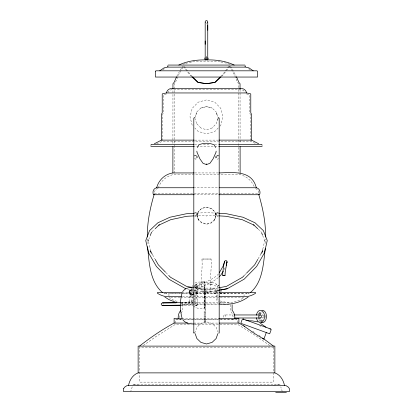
<?xml version="1.0" encoding="UTF-8"?>
<svg xmlns="http://www.w3.org/2000/svg" width="413" height="413" viewBox="0 0 413 413"><rect width="100%" height="100%" fill="white"/><g stroke="black" fill="none" stroke-linecap="round" stroke-linejoin="round"><path stroke-width="0.31" stroke-dasharray="2.06 1.55" d="M168.948 295.884L168.948 293.622L187.724 293.622M172.908 143.404L172.954 89.471M174.343 173.083L174.348 147.358M174.348 146.718L174.363 89.482M174.363 88.836L174.369 83.694L175.463 82.409L178.669 74.717L183.475 66.271M193.212 302.254L182.226 304.711L182.226 311.567L181.09 313.09M196.33 291.186L196.33 292.502M197.46 302.393L197.46 301.387M197.46 287.484L197.46 286.968M197.46 286.756L196.825 285.409L196.175 285.233L195.07 285.868L194.895 290.54M204.136 312.522L204.136 321.768L204.136 288.331L204.662 286.829L205.168 288.331L205.106 322.243L205.168 321.211M204.136 306.503L204.161 291.088M204.136 288.331L204.136 288.811L204.662 286.829L195.457 287.164M205.168 296.704L204.136 296.503M193.547 305.925C196.025 308.888 201.389 308.785 204.543 308.031L204.161 306.854L204.254 282.327M204.368 282.022L204.543 281.609L204.936 283.008L204.936 306.854L204.538 308.248M204.936 306.854L204.543 308.031M205.168 321.768L205.168 296.219L204.136 296.167M205.168 294.567L205.168 293.153M205.168 293.06L205.168 291.454L204.136 290.824M205.168 288.811L205.168 288.331M216.639 291.387L216.624 299.724L217.367 301.072L218.601 301.918M175.406 323.193L175.417 319.667L181.436 319.667M265.466 243.474L265.647 238.962M189.944 295.992L189.577 300.974L189.04 302.925L190.047 302.29L181.054 302.569M192.473 296.276L191.766 303.276L190.672 304.68L181.064 305.13M190.76 294.959L190.914 293.199M179.712 317.664L179.96 315.635M191.173 290.267L191.642 287.928M132.191 386.847L131.215 390.373L130.456 391.364M204.254 282.538L204.543 281.609M262.807 249.127L264.459 241.873M197.078 216.014L198.173 211.797L201.621 208.415L206.5 207.094L211.379 208.415L214.827 211.797L215.922 216.014L214.45 220.17L211.022 223.149L206.5 224.264L201.978 223.149L198.55 220.17L197.078 216.014L198.55 220.17M216.66 291.186L216.66 292.502M194.895 304.159L195.07 303.514L196.175 302.879L194.74 302.879M197.46 304.159L196.825 305.264L194.73 305.439M200.981 282.941L197.125 283.793L194.915 285.46L194.544 286.436L194.859 287.443L195.685 288.042L196.707 288.042L197.528 287.407L197.842 286.436L197.528 285.471L196.707 284.872M218.188 118.536L216.107 123.854L212.065 128.015M195.163 117.137L195.912 114.912M214.45 220.17L215.922 216.014M192.597 292.012L192.995 290.902M192.009 289.023L192.432 287.882M148.732 239.53L150.038 236.128M176.738 76.369L182.469 66.271M167.848 92.682L169.356 90.607L171.111 89.673L241.889 89.673L243.644 90.607L245.152 92.682M158.36 187.822C160.791 180.729 166.945 175.602 174.343 174.369L238.657 174.369C246.055 175.602 252.209 180.729 254.64 187.822M192.112 286.477L192.634 285.455M218.219 285.202L217.253 287.071C212.938 283.163 206.268 283.814 200.914 284.547M224.176 269.508L225.204 267.567M258.125 258.817L260.345 254.966M168.225 66.669L168.602 66.023M194.709 300.22L195.117 299.456L195.117 292.796M260.154 314.556L261.088 313.152L262.363 312.636L261.904 312.636M228.854 66.24L222.566 74.717L220.743 76.529M229.829 66.24L223.268 74.717L221.471 76.426M195.499 289.162L196.655 288.248L197.62 288.104L215.379 288.104L216.345 288.248L217.501 289.162M216.335 290.974L215.782 291.63L215.782 292.647L216.913 293.431M218.219 127.947L214.781 131.489L206.5 133.755L198.219 131.489L194.781 127.947M219.943 126.177L220.8 125.294L222.994 116.833L220.8 108.366L214.781 102.171L206.5 99.905L198.219 102.171L192.2 108.366L190.006 116.833L192.2 125.294L193.057 126.177M244.759 274.97L246.107 273.592M193.811 117.803L194.833 117.251M217.166 156.14L216.458 157.358L217.166 158.334C215.984 158.102 215.013 156.351 216.329 155.629M217.176 213.402L216.464 214.378L217.176 215.601C215.989 215.369 215.018 213.614 216.34 212.896M196.882 111.892L200.924 107.994L206.5 106.58L212.076 107.994L216.118 111.892M152.015 231.729L154.72 229.148M218.291 277.557C212.143 283.091 203.661 285.037 196.831 289.528M218.57 273.927C212.07 280.752 202.215 282.502 194.771 287.928M181.064 304.138L182.572 303.302L193.976 300.71M194.791 287.453L195.592 286.767M216.335 290.453L215.669 291.552L216.593 292.869M216.588 156.403C214.337 157.611 216.954 160.254 218.606 158.633M216.593 213.666C214.347 214.879 216.964 217.522 218.616 215.901M194.91 285.45L197.125 283.793M143.326 345.521L156.295 336.301L175.401 324.365L190.951 324.365M194.859 285.507L195.685 284.872L196.707 284.908L197.528 285.507M196.397 292.869L197.316 291.552L196.65 290.453M217.832 118.799L218.838 118.211M246.003 293.7L247.852 292.678M162.753 69.72L164.642 68.713M219.788 293.7L248.141 293.7L249.116 293.189M195.163 117.091L194.162 117.457M248.089 293.7L249.215 293.147M156.615 143.832L162.701 141.194L250.299 141.194L256.385 143.832M196.8 289.611L216.2 289.611M158.102 188.369C155.825 188.994 153.956 191.007 154.519 193.465M194.399 301.918L195.633 301.072L196.376 299.724L196.361 291.387M194.895 290.809L194.895 305.305L197.46 305.305L197.46 286.514L196.825 287.624L196.175 287.799L195.53 287.624L194.895 286.514M197.46 305.305L194.895 305.305M194.91 283.05L197.182 282.162L204.538 281.816M183.449 64.216L185.21 63.535M194.162 332.511L195.168 332.083L196.893 327.241L200.935 323.41L206.5 321.856L212.065 323.41L216.107 327.241L218.188 332.279M196.077 293.431L197.202 292.647L197.202 291.63L196.65 290.974M212.065 127.973L206.5 129.832L200.935 127.973M200.924 108.041L206.5 106.626L212.076 108.041M200.981 284.526L198.028 285.244L195.747 287.071L194.781 285.202M185.798 63.308L192.174 61.976M200.914 282.957L202.422 282.673M166.351 94.004L163.863 94.479L163.496 94.959L163.496 112.821L162.701 114.365L162.701 140.554M218.348 287.856L206.5 289.993L194.657 287.856M196.428 290.659L206.5 292.471L216.577 290.659M206.5 292.471L216.515 290.669M201.611 291.093L210.723 291.093C209.102 280.386 211.993 269.751 211.053 259.034L201.947 259.034C202.886 269.751 199.995 280.386 201.611 291.093L210.723 291.093M192.752 61.857L206.5 61.052L220.248 61.857M211.053 259.034L201.947 259.034M273.566 385.133L280.458 384.694L132.542 384.694L139.434 385.133M197.006 213.144L206.5 212.587L216.624 213.18M194.941 215.823L206.5 215.147L218.694 215.86M232.369 319.698L236.525 319.667M213.748 293.669L216.954 293.658M220.155 293.643L225.276 293.622M194.833 140.115L218.167 140.115M194.673 144.421L198.41 144.421M203.387 144.421L209.613 144.421M214.59 144.421L218.327 144.421M193.041 146.517L219.318 146.517M194.678 172.939L218.322 172.939M193.604 187.75L219.396 187.75M154.441 193.46L258.481 193.465C259.044 191.007 257.175 188.994 254.898 188.369M193.377 194.724L218.998 194.724M202.391 282.673L210.609 282.673M195.685 288L196.707 288M182.107 292.425L188.746 292.425M190.713 292.425L193.253 292.425M195.091 292.425L217.909 292.425M190.744 293.622L191.952 293.622M196.247 293.669L216.753 293.669M219.84 293.622L244.052 293.622L244.052 295.884M191.957 293.7L164.813 293.7L163.687 293.147M195.721 293.7L217.279 293.7M182.479 296.457L218.596 296.457M179.944 297.582L168.943 297.582L173.532 300.122L178.483 301.955M180.543 297.582L244.052 297.582L239.468 300.127L232.127 302.688L193.687 302.688M180.873 302.688L193.098 302.688M180.971 302.879L192.84 302.879M180.873 303.958L219.313 303.958M182.226 304.711L218.637 304.711M219.892 304.711L230.774 304.711L230.774 311.567L232.287 313.601L233.288 317.664M180.966 305.439L192.835 305.439M223.738 317.23A1.518 1.007 -90 0 1 224.61 314.954L233.572 314.954M181.973 318.371L218.487 318.371M184.523 319.667L237.583 319.667L237.594 323.193M179.717 319.698L182.768 319.698M183.305 319.698L193.108 319.698M193.697 319.698L219.303 319.698M219.892 319.698L233.283 319.698M261.904 320.328L262.363 320.328A3.846 2.55 -90 0 1 260.154 318.408M190.305 323.08L218.487 323.08M193.547 324.009L200.31 324.009M194.699 324.365L237.599 324.365L256.705 336.301L269.674 345.521M189.004 293.628L192.205 293.638M196.046 293.658L199.252 293.669M176.475 319.667L180.631 319.698M224.151 303.121L219.788 302.254M187.616 289.069L190.228 289.539M246.649 94.004L249.137 94.479L249.504 94.959L249.504 112.821L250.299 114.365L250.299 140.554M210.578 282.673L212.086 282.957M209.892 284.118L212.086 284.547M220.826 61.976L227.202 63.308M212.019 282.941C212.127 280.711 224.62 290.107 215.86 283.793M218.188 117.261L219.189 117.803M218.838 117.457L217.837 117.091M229.205 303.013L219.024 300.71M268.083 328.831L268.393 328.924M245.281 320.534L246.148 320.849M259.41 325.676L261.042 326.27M227.79 63.535L229.551 64.216M194.373 158.633C196.03 160.254 198.643 157.611 196.397 156.403M194.373 215.901C196.03 217.522 198.643 214.879 196.397 213.666M163.884 293.189L164.859 293.7M248.358 68.713L250.247 69.72M165.148 292.678L166.997 293.7M195.168 118.799L194.812 118.536L196.893 123.9M252.622 331.211L254.723 332.579M196.65 155.629C197.972 156.351 197.001 158.102 195.814 158.334L196.526 157.11L195.814 156.14M196.65 212.896C197.972 213.614 197.001 215.369 195.814 215.601L196.526 214.378L195.814 213.402M258.92 335.341L261.527 337.214M217.408 286.767L218.214 287.453M191.529 76.426L189.732 74.717L183.171 66.24M258.192 229.148L261.352 232.158M192.257 76.529L190.434 74.717L184.146 66.24M196.893 123.854L200.935 128.015M166 272.673L168.246 274.97M282.544 391.364L281.785 390.373L280.809 386.847M192.592 304.959L191.173 300.504L190.708 295.548M218.291 300.22L217.878 299.456L217.878 292.796M230.526 66.271L236.262 76.369M244.398 66.023L244.775 66.669M152.66 254.966L154.88 258.817M229.525 66.271L234.331 74.717L237.537 82.409L238.631 83.694L238.637 88.836M262.694 235.56L264.253 239.53M220.568 287.882L220.991 289.023M221.203 289.59L222.044 291.867M220.005 290.902L220.604 292.564M216.902 114.365L217.837 117.137M163.548 303.519L163.724 304.164M148.546 241.868L150.337 249.731M204.275 322.476L204.136 321.138M147.255 238.962L147.436 243.474M240.046 89.471L240.092 143.404M238.637 89.482L238.652 146.718M238.652 147.358L238.657 173.083M217.832 118.753L217.832 120.4M217.878 289.771L217.878 292.192M212.886 288.104L212.886 289.389M206.5 215.999L206.5 216.314M200.062 288.104L200.062 289.389M195.117 289.771L195.117 292.192M207.114 23.04A1.28 1.28 0 0 1 206.469 23.216M224.61 314.954A1.518 1.007 -90 0 1 225.483 317.23M259.942 321.495A6.2 4.109 -90 0 1 259.942 311.469M261.78 321.536A5.126 3.397 90 0 1 259.039 317.54M258.961 316.482A5.126 3.397 90 0 1 259.132 314.892M259.421 313.916A5.126 3.397 90 0 1 261.78 311.428M265.688 315.424A5.126 3.397 90 0 1 265.688 317.54M262.782 320.096A3.846 2.55 -90 0 1 259.7 318.408M259.354 316.482A3.846 2.55 -90 0 1 259.55 315M259.7 314.556A3.846 2.55 -90 0 1 262.782 312.868M261.904 321.613A5.126 3.397 -90 0 1 258.579 317.54M258.507 316.482A5.126 3.397 -90 0 1 258.672 314.892M258.961 313.916A5.126 3.397 -90 0 1 261.904 311.356M273.576 347.343L273.447 382.133L139.553 382.133L139.424 347.343L273.576 347.343M198.194 211.823L197.115 215.927L198.555 219.809L202.003 222.659L206.5 223.717L210.997 222.659L214.445 219.809L215.885 215.927L214.806 211.823L211.368 208.503L206.5 207.197L201.632 208.503L198.194 211.823M262.436 314.954L262.369 314.954A1.518 1.007 -90 0 1 263.375 316.472A1.518 1.007 -90 0 1 262.369 317.989L262.436 317.989A1.518 1.007 -90 0 0 263.442 316.472A1.518 1.007 -90 0 0 262.436 314.954"/><path stroke-width="0.62" d="M128.469 385.649C129.553 380.161 132.63 374.87 138.133 372.882L138.133 346.109L274.867 346.109L274.867 372.882C280.37 374.87 283.447 380.161 284.531 385.649M194.002 194.724L153.388 194.724C152.232 191.952 153.44 188.266 156.672 187.75C158.664 180.027 164.911 174.11 172.877 172.939L172.902 146.615M172.954 88.831L172.959 83.694L174.105 82.409L176.496 76.916M205.184 44.32L205.184 40.99M196.882 151.148L196.944 152.108L199.887 158.829L203.077 163.357L206.5 164.565L206.5 163.858M207.749 30.263L207.749 25.472M147.317 237.036C147.152 222.416 150.079 208.007 154.271 194.064M178.179 318.371C178.065 315.449 178.855 312.486 180.873 310.308M265.265 248.626C263.406 263.489 262.828 282.27 250.335 292.59M216.118 151.148L216.056 152.108L213.108 158.814L209.923 163.326L206.5 164.565M223.531 275.295L222.566 275.208L222.777 272.797L223.603 265.946L224.538 261.744L224.718 262.389M222.566 275.208L225.054 275.425C224.992 270.592 226.67 265.76 226.923 261.083L225.818 260.453L224.703 261.114L223.025 266.266L219.251 272.843M167.523 66.73L167.776 65.744M150.9 145.324L151.003 144.818M262.668 249.731L262.116 252.147L262.25 251.662L260.665 254.413M154.369 143.755L161.426 140.115L161.426 114.365L162.221 112.821L162.221 94.205L162.608 93.699L166.527 92.956C166.702 90.87 168.334 89.347 170.218 88.65L242.782 88.65C244.666 89.347 246.298 90.87 246.473 92.956L250.392 93.699L250.779 94.205L250.779 112.821L251.574 114.365L251.574 140.115L258.631 143.755M226.918 262.41L227.078 261.79L226.164 265.425M196.449 113.208L196.552 112.821M182.087 292.936C179.825 301.134 179.825 310.039 182.087 318.237M196.34 113.596L196.098 114.365M217.837 333.678L216.118 338.552L212.076 342.398L206.5 343.962L200.924 342.398L196.882 338.552L195.163 333.678M243.784 325.893L253.675 332.955L263.85 339.243L266.287 332.563M193.873 293.111L193.49 294.118L192.138 295.047L190.517 295.047M148.081 241.233L148.515 240.098M150.255 235.56L151.561 232.158M157.477 292.678L157.379 293.245C159.821 294.743 162.732 296.111 165.598 296.457M257.81 259.369L254.64 264.872L246.556 273.132M197.264 147.549L198.829 144.855C203.702 142.712 209.298 142.712 214.171 144.855L215.736 147.549M223.309 271.052L220.645 275.399L219.231 276.695M192.902 293.22L193.294 292.595M190.925 291.671L191.265 291.175M194.162 333.281L193.95 332.749M219.189 118.273L219.189 332.909L218.838 333.281M226.474 262.838L226.938 262.363M244.31 275.43L242.514 277.262L226.458 286.395L218.973 287.742M220.289 76.978L214.817 82.409L206.5 83.694L197.822 82.409L191.978 76.854M155.169 228.714L159.232 224.848L158.84 225.137L170.688 219.695L186.593 216.309L193.656 215.896M221.022 76.854L215.178 82.409L206.5 83.694L198.183 82.409L192.711 76.978M207.574 59.126L206.469 59.942L205.359 59.126M159.764 70.819L164.013 67.892L167.528 67.128L245.472 67.128L248.987 67.892L253.236 70.819M139.511 346.109C150.435 337.555 161.891 329.672 174.11 323.08L187.863 323.08M189.386 291.103L190.744 290.169L192.365 290.169M193.774 293.844L192.417 294.774L190.796 294.774L189.526 293.844L189.097 292.337L189.67 290.829L191.023 289.9L192.644 289.9M248.151 297.009C239.865 303.116 229.437 305.15 219.313 303.958M219.019 290.215L227.279 288.728L244.135 279.193L256.638 266.431L264.413 252.932L267.247 240.552L263.391 230.65L255.053 222.803L242.958 217.233L226.742 213.774L219.153 213.33M194.373 155.84L196.077 155.407M194.373 213.103L196.077 212.674M178.829 65.063C187.063 61.093 196.232 59.833 205.297 59.88M180.414 302.579L162.443 302.879L161.333 303.509L161.158 304.154L161.788 305.264L162.433 305.439L180.966 305.439M194.373 290.515L196.077 290.251M216.913 290.251L218.611 290.515M195.096 293.199L195.731 293.049M219.091 290.205L227.279 288.728M269.895 328.954L270.949 329.14L271.181 329.677L269.684 333.797L240.862 323.307L241.941 320.08L242.885 318.924L270.716 329.016M216.908 155.407L218.606 155.835M216.913 212.674L218.616 213.103M193.842 213.33L186.242 213.774L169.98 217.233L157.854 222.803L149.527 230.655L145.758 240.557L148.592 252.932L156.367 266.431L168.871 279.193L185.726 288.728M193.547 287.164C189.603 287.154 185.329 287.98 182.825 291.32A6.319 6.298 4.8 0 0 182.67 291.588M180.424 305.145L162.433 305.439M246.638 320.669L252.204 320.875L257.707 321.866M168.168 65.063L244.832 65.063M166.527 92.956L246.473 92.956M161.426 140.115L194.193 140.115M218.807 140.115L251.574 140.115M151.194 144.421L194.053 144.421M218.947 144.421L261.806 144.421M150.838 146.517L193.971 146.517M219.029 146.517L262.162 146.517M172.877 172.939L194.053 172.939M218.947 172.939C233.433 172.5 251.915 170.027 256.328 187.755C259.56 188.266 260.763 191.952 259.612 194.724L218.998 194.724M156.672 187.75L193.604 187.75M219.396 187.75L256.328 187.755M157.714 292.425L182.107 292.425M188.922 292.425L190.775 292.425M219.127 292.425L255.286 292.425M166.072 296.457L181.24 296.457M219.226 296.457L246.928 296.457M247.402 296.457C250.268 296.111 253.179 294.743 255.621 293.245L255.523 292.678M162.443 302.879L175.984 302.879M234.212 314.954L260.448 314.954M234.847 317.989L260.448 317.989M182.309 318.371L174.11 318.371L174.11 323.08M218.797 318.371L238.89 318.371L238.89 323.08L244.46 326.28M219.091 323.08L238.89 323.08M138.133 372.882L274.867 372.882M275.708 392.35L286.415 392.35M207.703 59.88C216.768 59.833 225.937 61.093 234.171 65.063M193.547 324.009C189.603 324.019 185.329 323.188 182.825 319.848A6.303 6.278 6 0 1 182.675 319.579M219.334 215.896L226.391 216.309L242.25 219.695L254.062 225.137L253.67 224.848L257.738 228.719M224.094 275.337L225.054 275.425M192.159 287.407L186.547 286.395L170.492 277.262L168.695 275.43M217.259 293.049L217.894 293.199M176.867 302.806L168.855 299.564L164.849 297.009M243.143 318.981L243.815 319.461M260.371 323.291L265.977 327.225M262.57 337.963L273.489 346.109M162.567 292.59C149.682 281.749 149.212 262.188 147.565 246.695M165.551 272.213L158.365 264.872L155.195 259.369M152.34 254.413L150.755 251.662L150.89 252.147L150.477 250.335M236.504 76.916L238.895 82.409L240.041 83.694L240.041 88.831M261.579 232.726L262.472 234.992M264.48 240.098L264.924 241.233M245.224 65.744L245.477 66.73M216.902 114.365L216.66 113.596M258.631 194.064C262.823 208.007 265.75 222.416 265.585 237.036M216.448 112.821L216.551 113.208M261.997 144.818L262.1 145.324M234.821 318.371C234.935 315.449 234.145 312.486 232.127 310.308L232.127 304.675M240.098 146.615L240.123 172.939M207.749 22.529L207.749 58.656M206.469 56.576L206.469 59.942M205.184 22.529L205.184 58.656M193.811 118.273L193.811 332.909M205.359 22.581A1.28 1.28 0 0 1 205.643 20.949A1.28 1.28 0 0 1 207.295 20.949A1.28 1.28 0 0 1 207.574 22.581M259.947 315.155A1.518 1.007 -90 0 1 261.217 315.496A1.518 1.007 -90 0 1 261.217 317.447A1.518 1.007 -90 0 1 259.947 317.788M262.363 310.282A6.2 4.109 -90 0 1 266.431 317.298A6.2 4.109 -90 0 1 261.29 322.465M256.427 315.186A6.2 4.109 90 0 1 262.74 311.345A6.2 4.109 90 0 1 262.74 321.619A6.2 4.109 90 0 1 256.427 317.778M207.915 57.83A1.667 1.667 0 0 1 207.3 60.107M205.638 60.107A1.667 1.667 0 0 1 205.024 57.83M123.585 388.643L123.595 391.638L289.405 391.638L289.637 390.14L289.415 388.643L288.362 387.146L286.095 385.649L126.905 385.649L124.638 387.146L123.585 388.643M155.515 71.165L155.458 77.05L257.542 77.05L257.542 71.31L257.01 70.819L155.99 70.819L155.515 71.165"/></g></svg>
